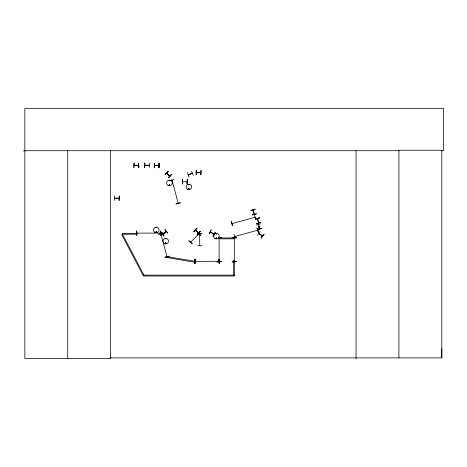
<?xml version="1.0" encoding="UTF-8"?>
<svg xmlns="http://www.w3.org/2000/svg" width="467" height="467" viewBox="0 0 467 467"><rect width="100%" height="100%" fill="white"/><g stroke="black" fill="none" stroke-linecap="round" stroke-linejoin="round"><path stroke-width="0.7" d="M441.467 150.718L443.65 150.718L443.65 108.613L24.856 108.613L24.856 358.387L110.656 358.387L110.597 357.897L441.788 357.897L441.852 348.867M162.691 234.107L166.252 231.544M166.217 231.445L162.755 234.259M210.319 231.883L214.184 234.09L213.845 233.891M166.672 173.041L169.795 176.164M169.906 176.053L169.609 175.732M195.475 229.957L198.568 233.121L195.358 229.98M258.829 233.529L259.191 233.769M262.063 235.888L262.507 235.958M219.07 238.223L219.105 237.75M219.274 261.59L219.099 261.199L219.28 261.637M156.048 227.604L156.451 227.843L156.124 227.511M155.85 232.07C156.97 230.768 156.515 233.36 155.89 232.175M155.978 232.07C157.07 231.183 155.943 233.196 156.147 231.842M169.177 180.606L169.655 180.542L169.206 180.665M165.318 243.126C166.03 244.807 166.369 241.789 165.336 243.237M165.995 243.307C165.598 242.151 165.254 244.253 166.036 243.237M188.551 188.954C189.73 190.583 188.907 187.378 188.68 189.351M189.199 184.728L188.756 184.541L189.158 184.774M188.674 188.989C189.211 190.081 189.333 188.23 188.732 188.937M216.168 238.217C216.735 239.373 216.7 237.189 216.168 238.351M160.992 233.698L161.109 234.136L161.004 233.663M171.856 180.151L172.16 180.49M172.008 180.11L178.19 203.192M259.535 228.795C256.862 218.101 259.191 230.249 259.623 228.351M259.705 228.737L258.572 224.528M219.081 237.843L219.262 238.199L219.28 237.761M234.469 237.761L234.294 238.246M234.288 261.199L234.288 261.602L234.487 261.246M252.986 210.045L254.095 214.178M257.463 219.093L257.375 218.632M258.403 222.467L258.7 222.887M232.181 223.588L255.11 217.237M255.169 217.406L254.725 217.318M199.602 233.733L199.771 245.461M169.795 185.224C169.48 183.531 168.575 186.006 169.708 185.294M189.199 189.199L189.036 188.808M216.04 238.182C217.593 237.148 215.999 239.845 216.145 238.001M257.656 230.213L234.632 236.565M219.286 238.234L219.28 237.843M234.469 238.234L234.492 237.843M187.045 181.797L182.574 181.669M160.642 233.278L160.193 233.126M195.078 261.275L165.791 256.453L165.645 257.305L194.978 262.285L195.124 261.427L195.574 261.269L195.124 261.275M218.474 261.275L218.97 261.275M114.596 198.154L115.034 198.136M134.128 165.254L134.56 165.236M118.577 198.335L119.062 198.154M144.788 165.254L145.284 165.254M148.815 165.423L149.16 165.452M154.472 165.446L154.875 165.645M196.333 172.405L200.798 172.556L196.321 172.556M210.681 232.064L210.249 232.076L214.096 234.294M213.057 236.127L215.316 232.28M215.456 232.362L213.028 236.115L215.48 232.373M258.356 224.586L258.654 224.825M259.681 228.69L259.599 228.357M260.09 231.568L257.533 235.228M261.181 237.855L263.966 234.352L261.158 237.837M261.205 237.872L263.814 234.247M261.339 237.966L263.948 234.341M169.206 184.798C169.06 186.064 170.292 184.36 169.194 184.879M165.563 238.66L165.948 238.958L165.546 238.725M165.505 243.103L165.803 242.98M136.743 233.126L160.549 233.103M218.976 261.427L218.568 261.251M195.078 261.427L218.912 261.257M134.111 165.406L138.6 165.406L134.222 165.23M144.776 165.406L149.265 165.406L144.881 165.23M119.032 198.341L114.654 198.329M154.513 165.446L158.932 165.446M188.937 240.762L192.165 243.844M197.471 232.227L200.717 235.292M190.565 242.175L199.1 233.885M192.188 243.821L188.942 240.756M200.722 235.28L197.488 232.204M165.073 174.489L168.254 171.354M168.435 177.845L171.43 174.53L168.453 177.863M168.318 177.729L171.436 174.535M193.893 231.422L197.051 228.27M197.249 234.778L200.226 231.445L197.232 234.761M197.097 234.627L200.25 231.469M232.531 223.512L232.152 223.594M163.917 236.086L161.296 232.467L163.935 236.074M162.802 234.341L166.287 231.509M167.577 233.115L164.956 229.495L167.624 233.074M188.306 174.816L192.334 173.146M192.398 173.35L188.394 175.026M257.253 230.278L257.609 230.412M187.407 172.883L189.053 177.028M191.528 171.173L193.268 175.288M216.49 234.119L216.425 233.634L216.425 234.101M214.067 234.224L210.284 232.058M195.55 229.811L198.656 232.887M259.489 228.713L258.362 224.539M169.714 180.484L174.08 179.532M171.973 180.589L172.019 180.157M175.983 203.863L180.285 202.684M176.024 204.026L180.332 202.865M158.733 234.206L162.989 232.846L158.751 234.271M231.235 221.434L232.438 225.73M254.556 215.182L255.753 219.484M232.093 223.43L232.478 223.325M254.696 217.377L255.081 217.272M256.26 225.001L260.58 223.88M258.473 224.925L258.549 224.534M234.002 234.323L235.152 238.631M257.457 229.367L261.829 228.421L257.521 229.606M257.463 229.396L261.777 228.246M234.615 236.39L235.006 236.279M235.047 236.43L234.714 236.571M257.591 230.213L257.311 230.494M167.046 256.307L166.976 256.762M166.882 256.395L167.163 256.64M258.502 232.373L257.083 228.135L258.485 232.379M252.098 214.873L256.412 213.717M252.139 215.03L256.459 213.892M255.28 219.134L259.588 217.978M256.465 223.565L260.779 222.409M258.969 233.389L262.466 235.911M136.773 233.091L137.146 233.325M160.549 233.302L160.239 233.302M218.883 261.45L218.574 261.456M138.185 165.23L138.588 165.254L134.175 165.254M158.529 165.423L158.873 165.429M114.689 198.131L119.015 198.154M166.754 172.895L169.877 176.001M182.317 179.521L182.363 183.98M136.732 230.972L136.51 235.432L136.697 230.972M160.625 230.967L160.718 235.432M137.193 233.121L136.79 233.278L137.146 233.097M221.411 237.487L218.223 237.75L221.411 237.674M232.134 237.516L236.6 237.51M232.134 237.703L236.6 237.674M218.959 259.121L219.216 263.581M218.521 261.275L218.924 261.275M219.233 263.581L219.023 259.121M201.907 233.611L197.448 233.739L201.907 233.599M197.448 245.689L201.913 245.788M23.35 150.894L24.856 150.888M24.856 150.718L398.923 150.718M134.128 163.1L133.901 167.56L134.064 163.1M144.834 165.254L149.16 165.23M154.454 165.697L158.943 165.645L154.513 165.598M138.839 167.56L138.6 163.1L138.816 167.56M149.253 167.56L149.317 163.1M196.333 170.245L196.274 174.711M200.798 174.711L201.043 170.245L200.857 174.711M114.596 196L114.567 200.466M114.578 198.358L119.073 198.358M234.306 237.972L219.432 237.972L219.432 238.835L234.306 238.835M234.376 275.127L143.579 275.127L143.579 275.997L234.376 275.997L234.376 260.253L233.506 260.253L233.506 275.127M253.172 209.946L254.311 214.12M166.795 172.895L167.052 173.164M258.776 233.471L262.425 236.092L258.718 233.553M234.288 261.648L234.288 237.796M166.608 173.041L169.784 176.217M161.273 232.484L164.063 235.969M257.574 218.679L258.665 222.858M257.113 228.13L258.327 232.426M231.416 221.381L232.601 225.684M257.323 218.632L258.531 222.957M160.841 233.739L166.999 256.733M195.002 259.121L195.031 263.586M182.504 179.521L182.527 183.98M160.852 230.967L160.882 235.432M441.788 357.897L441.788 150.234L398.923 150.234L398.923 357.897M356.052 150.718L356.052 358.387M219.105 237.796L219.105 261.602M196.105 170.245L196.105 174.711M158.961 163.292L158.961 167.752M154.408 163.292L154.437 167.752M144.729 163.1L144.729 167.56M138.652 163.1L138.623 167.56M110.591 150.718L110.591 358.387M67.727 150.718L67.727 358.387M211.183 229.892L209.163 233.879L211.183 229.892M168.114 171.214L165.12 174.53L168.102 171.196M196.899 228.112L193.916 231.445L196.899 228.112M122.465 234.206L121.694 234.609L143.194 275.553L143.964 275.151L122.465 234.206L122.465 233.337L137.339 233.337L137.339 234.206L122.465 234.206M169.241 256.167L165.003 257.591L169.241 256.167M255.175 209.105L250.925 210.5L255.175 209.105M259.541 217.797L255.297 219.192L259.541 217.797M260.761 222.35L256.511 223.74L260.761 222.35M187.273 179.486L187.057 183.951L187.273 179.486M195.06 259.121L194.844 263.586L195.031 259.121M221.411 261.637L216.951 261.911L221.411 261.637M236.6 261.637L232.14 261.911L236.6 261.637M144.788 163.1L144.542 167.56L144.782 163.1M154.472 163.292L154.244 167.752L154.472 163.292M159.183 163.292L158.932 167.752L159.159 163.292M119.307 196L119.091 200.466L119.307 196M154.886 232.403A2.79 2.79 0 0 0 159.072 229.986A2.79 2.79 0 0 0 154.886 227.569A2.79 2.79 0 0 0 154.886 232.403M168.009 185.37A2.825 2.825 0 0 0 172.247 182.924A2.825 2.825 0 0 0 168.009 180.478A2.825 2.825 0 0 0 168.009 185.37M164.343 243.564A2.784 2.784 0 0 0 168.523 241.153A2.784 2.784 0 0 0 164.343 238.742A2.784 2.784 0 0 0 164.343 243.564M215.036 238.608A2.784 2.784 0 0 0 219.21 236.197A2.784 2.784 0 0 0 215.036 233.786A2.784 2.784 0 0 0 215.036 238.608M187.571 189.398A2.79 2.79 0 0 0 191.756 186.981A2.79 2.79 0 0 0 187.571 184.564A2.79 2.79 0 0 0 187.571 189.398"/></g></svg>
